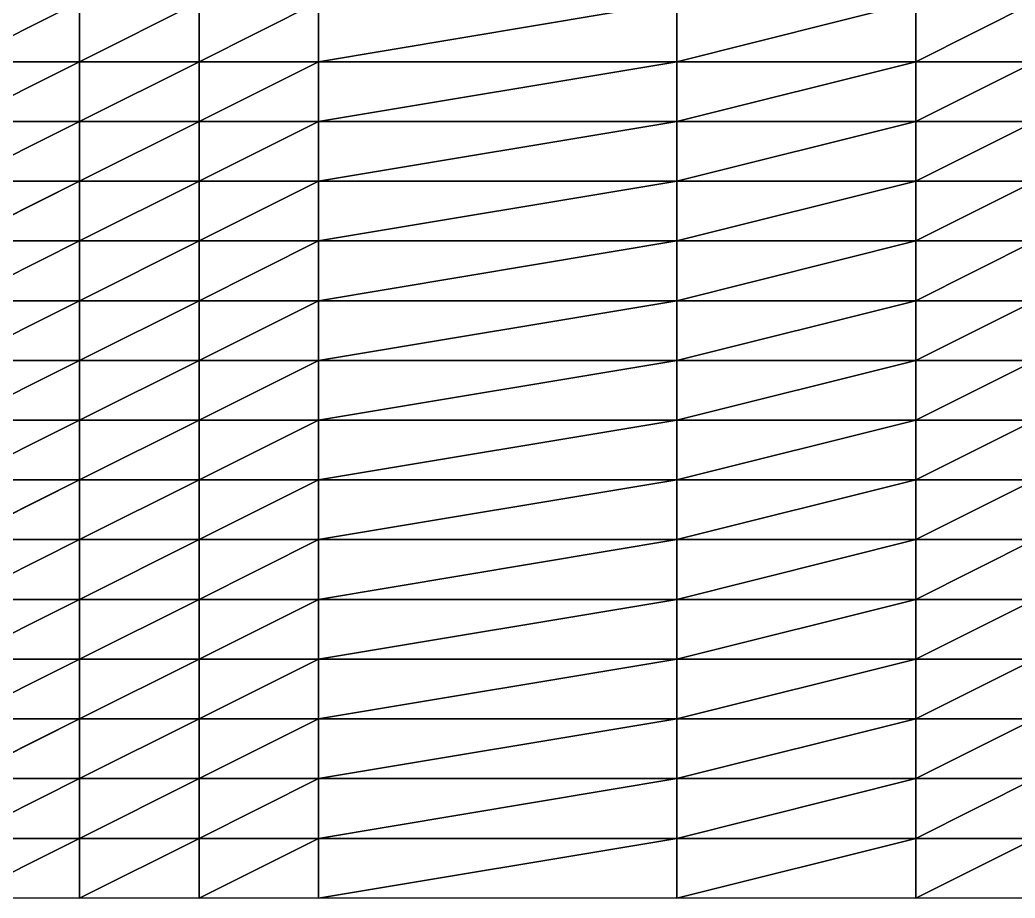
# Model space of a CAD drawing. Header units: metres. Extents: x -2000 to 14750, y -2250 to 1500.
# Drawn here: x 6375 to 8458, y -2250 to -413 of the extents above; entities that cross this region are included whole.
import ezdxf

# ---------------------------------------------------------------- set-up
doc = ezdxf.new("R2010")
doc.units = ezdxf.units.M

msp = doc.modelspace()

# ---------------------------------------------------------------- linework, layer by layer
for p, q in [((6500, -375, -6498.1187), (6250, -500, -6500.4395)), ((6250, -500, -6500.4395), (6500, -375, -6498.1187)), ((6750, -375, -6489.2744), (6500, -500, -6501.021)), ((6500, -500, -6501.021), (6500, -375, -6498.1187)), ((6500, -500, -6501.021), (6750, -375, -6489.2744)), ((6500, -375, -6498.1187), (6500, -500, -6501.021)), ((7000, -375, -6426.5474), (6750, -500, -6490.3276)), ((6750, -500, -6490.3276), (6750, -375, -6489.2744)), ((6750, -500, -6490.3276), (7000, -375, -6426.5474)), ((6750, -375, -6489.2744), (6750, -500, -6490.3276)), ((7750, -375, -6499.2354), (7000, -500, -6449.1973)), ((7000, -500, -6449.1973), (7000, -375, -6426.5474)), ((7000, -500, -6449.1973), (7750, -375, -6499.2354)), ((7000, -375, -6426.5474), (7000, -500, -6449.1973)), ((8250, -375, -6497.647), (7750, -500, -6504.605)), ((7750, -500, -6504.605), (7750, -375, -6499.2354)), ((7750, -500, -6504.605), (8250, -375, -6497.647)), ((7750, -375, -6499.2354), (7750, -500, -6504.605)), ((8500, -375, -6547.937), (8250, -500, -6501.991)), ((8250, -500, -6501.991), (8250, -375, -6497.647)), ((8250, -500, -6501.991), (8500, -375, -6547.937)), ((8250, -375, -6497.647), (8250, -500, -6501.991)), ((6500, -500, -6501.021), (6250, -500, -6500.4395)), ((6500, -500, -6501.021), (6250, -625, -6506.1113)), ((6250, -500, -6500.4395), (6500, -500, -6501.021)), ((6250, -625, -6506.1113), (6500, -500, -6501.021)), ((6750, -500, -6490.3276), (6500, -500, -6501.021)), ((6750, -500, -6490.3276), (6500, -625, -6504.1016)), ((6500, -625, -6504.1016), (6500, -500, -6501.021)), ((6500, -500, -6501.021), (6750, -500, -6490.3276)), ((6500, -625, -6504.1016), (6750, -500, -6490.3276)), ((6500, -500, -6501.021), (6500, -625, -6504.1016)), ((7000, -500, -6449.1973), (6750, -500, -6490.3276)), ((7000, -500, -6449.1973), (6750, -625, -6489.659)), ((6750, -625, -6489.659), (6750, -500, -6490.3276)), ((6750, -500, -6490.3276), (7000, -500, -6449.1973)), ((6750, -625, -6489.659), (7000, -500, -6449.1973)), ((6750, -500, -6490.3276), (6750, -625, -6489.659)), ((7750, -500, -6504.605), (7000, -500, -6449.1973)), ((7750, -500, -6504.605), (7000, -625, -6494.8687)), ((7000, -625, -6494.8687), (7000, -500, -6449.1973)), ((7000, -500, -6449.1973), (7750, -500, -6504.605)), ((7000, -625, -6494.8687), (7750, -500, -6504.605)), ((7000, -500, -6449.1973), (7000, -625, -6494.8687)), ((8250, -500, -6501.991), (7750, -500, -6504.605)), ((8250, -500, -6501.991), (7750, -625, -6511.0137)), ((7750, -625, -6511.0137), (7750, -500, -6504.605)), ((7750, -500, -6504.605), (8250, -500, -6501.991)), ((7750, -625, -6511.0137), (8250, -500, -6501.991)), ((7750, -500, -6504.605), (7750, -625, -6511.0137)), ((8500, -500, -6571.196), (8250, -500, -6501.991)), ((8500, -500, -6571.196), (8250, -625, -6507.585)), ((8250, -625, -6507.585), (8250, -500, -6501.991)), ((8250, -500, -6501.991), (8500, -500, -6571.196)), ((8250, -625, -6507.585), (8500, -500, -6571.196)), ((8250, -500, -6501.991), (8250, -625, -6507.585)), ((6500, -625, -6504.1016), (6250, -625, -6506.1113)), ((6500, -625, -6504.1016), (6250, -750, -6512.323)), ((6250, -625, -6506.1113), (6500, -625, -6504.1016)), ((6250, -750, -6512.323), (6500, -625, -6504.1016)), ((6750, -625, -6489.659), (6500, -625, -6504.1016)), ((6750, -625, -6489.659), (6500, -750, -6501.1855)), ((6500, -750, -6501.1855), (6500, -625, -6504.1016)), ((6500, -625, -6504.1016), (6750, -625, -6489.659)), ((6500, -750, -6501.1855), (6750, -625, -6489.659)), ((6500, -625, -6504.1016), (6500, -750, -6501.1855)), ((7000, -625, -6494.8687), (6750, -625, -6489.659)), ((7000, -625, -6494.8687), (6750, -750, -6490.826)), ((6750, -750, -6490.826), (6750, -625, -6489.659)), ((6750, -625, -6489.659), (7000, -625, -6494.8687)), ((6750, -750, -6490.826), (7000, -625, -6494.8687)), ((6750, -625, -6489.659), (6750, -750, -6490.826)), ((7750, -625, -6511.0137), (7000, -625, -6494.8687)), ((7750, -625, -6511.0137), (7000, -750, -6544.6733)), ((7000, -750, -6544.6733), (7000, -625, -6494.8687)), ((7000, -625, -6494.8687), (7750, -625, -6511.0137)), ((7000, -750, -6544.6733), (7750, -625, -6511.0137)), ((7000, -625, -6494.8687), (7000, -750, -6544.6733)), ((8250, -625, -6507.585), (7750, -625, -6511.0137)), ((8250, -625, -6507.585), (7750, -750, -6519.6562)), ((7750, -750, -6519.6562), (7750, -625, -6511.0137)), ((7750, -625, -6511.0137), (8250, -625, -6507.585)), ((7750, -750, -6519.6562), (8250, -625, -6507.585)), ((7750, -625, -6511.0137), (7750, -750, -6519.6562)), ((8500, -625, -6577.751), (8250, -625, -6507.585)), ((8500, -625, -6577.751), (8250, -750, -6506.7656)), ((8250, -750, -6506.7656), (8250, -625, -6507.585)), ((8250, -625, -6507.585), (8500, -625, -6577.751)), ((8250, -750, -6506.7656), (8500, -625, -6577.751)), ((8250, -625, -6507.585), (8250, -750, -6506.7656)), ((6500, -750, -6501.1855), (6250, -750, -6512.323)), ((6500, -750, -6501.1855), (6250, -875, -6510.826)), ((6250, -750, -6512.323), (6500, -750, -6501.1855)), ((6250, -875, -6510.826), (6500, -750, -6501.1855)), ((6750, -750, -6490.826), (6500, -750, -6501.1855)), ((6750, -750, -6490.826), (6500, -875, -6500.092)), ((6500, -875, -6500.092), (6500, -750, -6501.1855)), ((6500, -750, -6501.1855), (6750, -750, -6490.826)), ((6500, -875, -6500.092), (6750, -750, -6490.826)), ((6500, -750, -6501.1855), (6500, -875, -6500.092)), ((7000, -750, -6544.6733), (6750, -750, -6490.826)), ((7000, -750, -6544.6733), (6750, -875, -6489)), ((6750, -875, -6489), (6750, -750, -6490.826)), ((6750, -750, -6490.826), (7000, -750, -6544.6733)), ((6750, -875, -6489), (7000, -750, -6544.6733)), ((6750, -750, -6490.826), (6750, -875, -6489)), ((7750, -750, -6519.6562), (7000, -750, -6544.6733)), ((7750, -750, -6519.6562), (7000, -875, -6575.2104)), ((7000, -875, -6575.2104), (7000, -750, -6544.6733)), ((7000, -750, -6544.6733), (7750, -750, -6519.6562)), ((7000, -875, -6575.2104), (7750, -750, -6519.6562)), ((7000, -750, -6544.6733), (7000, -875, -6575.2104)), ((8250, -750, -6506.7656), (7750, -750, -6519.6562)), ((8250, -750, -6506.7656), (7750, -875, -6522.664)), ((7750, -875, -6522.664), (7750, -750, -6519.6562)), ((7750, -750, -6519.6562), (8250, -750, -6506.7656)), ((7750, -875, -6522.664), (8250, -750, -6506.7656)), ((7750, -750, -6519.6562), (7750, -875, -6522.664)), ((8500, -750, -6574.908), (8250, -750, -6506.7656)), ((8500, -750, -6574.908), (8250, -875, -6507.8413)), ((8250, -875, -6507.8413), (8250, -750, -6506.7656)), ((8250, -750, -6506.7656), (8500, -750, -6574.908)), ((8250, -875, -6507.8413), (8500, -750, -6574.908)), ((8250, -750, -6506.7656), (8250, -875, -6507.8413)), ((6500, -875, -6500.092), (6250, -875, -6510.826)), ((6500, -875, -6500.092), (6250, -1000, -6515.0376)), ((6250, -875, -6510.826), (6500, -875, -6500.092)), ((6250, -1000, -6515.0376), (6500, -875, -6500.092)), ((6750, -875, -6489), (6500, -875, -6500.092)), ((6750, -875, -6489), (6500, -1000, -6502.87)), ((6500, -1000, -6502.87), (6500, -875, -6500.092)), ((6500, -875, -6500.092), (6750, -875, -6489)), ((6500, -1000, -6502.87), (6750, -875, -6489)), ((6500, -875, -6500.092), (6500, -1000, -6502.87)), ((7000, -875, -6575.2104), (6750, -875, -6489)), ((7000, -875, -6575.2104), (6750, -1000, -6488.7754)), ((6750, -1000, -6488.7754), (6750, -875, -6489)), ((6750, -875, -6489), (7000, -875, -6575.2104)), ((6750, -1000, -6488.7754), (7000, -875, -6575.2104)), ((6750, -875, -6489), (6750, -1000, -6488.7754)), ((7750, -875, -6522.664), (7000, -875, -6575.2104)), ((7750, -875, -6522.664), (7000, -1000, -6586.1787)), ((7000, -1000, -6586.1787), (7000, -875, -6575.2104)), ((7000, -875, -6575.2104), (7750, -875, -6522.664)), ((7000, -1000, -6586.1787), (7750, -875, -6522.664)), ((7000, -875, -6575.2104), (7000, -1000, -6586.1787)), ((8250, -875, -6507.8413), (7750, -875, -6522.664)), ((8250, -875, -6507.8413), (7750, -1000, -6525.392)), ((7750, -1000, -6525.392), (7750, -875, -6522.664)), ((7750, -875, -6522.664), (8250, -875, -6507.8413)), ((7750, -1000, -6525.392), (8250, -875, -6507.8413)), ((7750, -875, -6522.664), (7750, -1000, -6525.392)), ((8500, -875, -6572.7754), (8250, -875, -6507.8413)), ((8500, -875, -6572.7754), (8250, -1000, -6505.058)), ((8250, -1000, -6505.058), (8250, -875, -6507.8413)), ((8250, -875, -6507.8413), (8500, -875, -6572.7754)), ((8250, -1000, -6505.058), (8500, -875, -6572.7754)), ((8250, -875, -6507.8413), (8250, -1000, -6505.058)), ((6500, -1000, -6502.87), (6250, -1000, -6515.0376)), ((6500, -1000, -6502.87), (6250, -1125, -6510.2036)), ((6250, -1000, -6515.0376), (6500, -1000, -6502.87)), ((6250, -1125, -6510.2036), (6500, -1000, -6502.87)), ((6750, -1000, -6488.7754), (6500, -1000, -6502.87)), ((6750, -1000, -6488.7754), (6500, -1125, -6499.7163)), ((6500, -1125, -6499.7163), (6500, -1000, -6502.87)), ((6500, -1000, -6502.87), (6750, -1000, -6488.7754)), ((6500, -1125, -6499.7163), (6750, -1000, -6488.7754)), ((6500, -1000, -6502.87), (6500, -1125, -6499.7163)), ((7000, -1000, -6586.1787), (6750, -1000, -6488.7754)), ((7000, -1000, -6586.1787), (6750, -1125, -6494.017)), ((6750, -1125, -6494.017), (6750, -1000, -6488.7754)), ((6750, -1000, -6488.7754), (7000, -1000, -6586.1787)), ((6750, -1125, -6494.017), (7000, -1000, -6586.1787)), ((6750, -1000, -6488.7754), (6750, -1125, -6494.017)), ((7750, -1000, -6525.392), (7000, -1000, -6586.1787)), ((7750, -1000, -6525.392), (7000, -1125, -6583.931)), ((7000, -1125, -6583.931), (7000, -1000, -6586.1787)), ((7000, -1000, -6586.1787), (7750, -1000, -6525.392)), ((7000, -1125, -6583.931), (7750, -1000, -6525.392)), ((7000, -1000, -6586.1787), (7000, -1125, -6583.931)), ((8250, -1000, -6505.058), (7750, -1000, -6525.392)), ((8250, -1000, -6505.058), (7750, -1125, -6522.284)), ((7750, -1125, -6522.284), (7750, -1000, -6525.392)), ((7750, -1000, -6525.392), (8250, -1000, -6505.058)), ((7750, -1125, -6522.284), (8250, -1000, -6505.058)), ((7750, -1000, -6525.392), (7750, -1125, -6522.284)), ((8500, -1000, -6568.207), (8250, -1000, -6505.058)), ((8500, -1000, -6568.207), (8250, -1125, -6501.9683)), ((8250, -1125, -6501.9683), (8250, -1000, -6505.058)), ((8250, -1000, -6505.058), (8500, -1000, -6568.207)), ((8250, -1125, -6501.9683), (8500, -1000, -6568.207)), ((8250, -1000, -6505.058), (8250, -1125, -6501.9683)), ((6500, -1125, -6499.7163), (6250, -1125, -6510.2036)), ((6500, -1125, -6499.7163), (6250, -1250, -6510.231)), ((6250, -1125, -6510.2036), (6500, -1125, -6499.7163)), ((6250, -1250, -6510.231), (6500, -1125, -6499.7163)), ((6750, -1125, -6494.017), (6500, -1125, -6499.7163)), ((6750, -1125, -6494.017), (6500, -1250, -6497.2534)), ((6500, -1250, -6497.2534), (6500, -1125, -6499.7163)), ((6500, -1125, -6499.7163), (6750, -1125, -6494.017)), ((6500, -1250, -6497.2534), (6750, -1125, -6494.017)), ((6500, -1125, -6499.7163), (6500, -1250, -6497.2534)), ((7000, -1125, -6583.931), (6750, -1125, -6494.017)), ((7000, -1125, -6583.931), (6750, -1250, -6500.6636)), ((6750, -1250, -6500.6636), (6750, -1125, -6494.017)), ((6750, -1125, -6494.017), (7000, -1125, -6583.931)), ((6750, -1250, -6500.6636), (7000, -1125, -6583.931)), ((6750, -1125, -6494.017), (6750, -1250, -6500.6636)), ((7750, -1125, -6522.284), (7000, -1125, -6583.931)), ((7750, -1125, -6522.284), (7000, -1250, -6572.716)), ((7000, -1250, -6572.716), (7000, -1125, -6583.931)), ((7000, -1125, -6583.931), (7750, -1125, -6522.284)), ((7000, -1250, -6572.716), (7750, -1125, -6522.284)), ((7000, -1125, -6583.931), (7000, -1250, -6572.716)), ((8250, -1125, -6501.9683), (7750, -1125, -6522.284)), ((8250, -1125, -6501.9683), (7750, -1250, -6515.001)), ((7750, -1250, -6515.001), (7750, -1125, -6522.284)), ((7750, -1125, -6522.284), (8250, -1125, -6501.9683)), ((7750, -1250, -6515.001), (8250, -1125, -6501.9683)), ((7750, -1125, -6522.284), (7750, -1250, -6515.001)), ((8500, -1125, -6546.3945), (8250, -1125, -6501.9683)), ((8500, -1125, -6546.3945), (8250, -1250, -6491.1514)), ((8250, -1250, -6491.1514), (8250, -1125, -6501.9683)), ((8250, -1125, -6501.9683), (8500, -1125, -6546.3945)), ((8250, -1250, -6491.1514), (8500, -1125, -6546.3945)), ((8250, -1125, -6501.9683), (8250, -1250, -6491.1514)), ((6500, -1250, -6497.2534), (6250, -1250, -6510.231)), ((6500, -1250, -6497.2534), (6250, -1375, -6503.502)), ((6250, -1250, -6510.231), (6500, -1250, -6497.2534)), ((6250, -1375, -6503.502), (6500, -1250, -6497.2534)), ((6750, -1250, -6500.6636), (6500, -1250, -6497.2534)), ((6750, -1250, -6500.6636), (6500, -1375, -6499.048)), ((6500, -1375, -6499.048), (6500, -1250, -6497.2534)), ((6500, -1250, -6497.2534), (6750, -1250, -6500.6636)), ((6500, -1375, -6499.048), (6750, -1250, -6500.6636)), ((6500, -1250, -6497.2534), (6500, -1375, -6499.048)), ((7000, -1250, -6572.716), (6750, -1250, -6500.6636)), ((7000, -1250, -6572.716), (6750, -1375, -6506.7153)), ((6750, -1375, -6506.7153), (6750, -1250, -6500.6636)), ((6750, -1250, -6500.6636), (7000, -1250, -6572.716)), ((6750, -1375, -6506.7153), (7000, -1250, -6572.716)), ((6750, -1250, -6500.6636), (6750, -1375, -6506.7153)), ((7750, -1250, -6515.001), (7000, -1250, -6572.716)), ((7750, -1250, -6515.001), (7000, -1375, -6548.047)), ((7000, -1375, -6548.047), (7000, -1250, -6572.716)), ((7000, -1250, -6572.716), (7750, -1250, -6515.001)), ((7000, -1375, -6548.047), (7750, -1250, -6515.001)), ((7000, -1250, -6572.716), (7000, -1375, -6548.047)), ((8250, -1250, -6491.1514), (7750, -1250, -6515.001)), ((8250, -1250, -6491.1514), (7750, -1375, -6509.9976)), ((7750, -1375, -6509.9976), (7750, -1250, -6515.001)), ((7750, -1250, -6515.001), (8250, -1250, -6491.1514)), ((7750, -1375, -6509.9976), (8250, -1250, -6491.1514)), ((7750, -1250, -6515.001), (7750, -1375, -6509.9976)), ((8500, -1250, -6515.5366), (8250, -1250, -6491.1514)), ((8500, -1250, -6515.5366), (8250, -1375, -6486.061)), ((8250, -1375, -6486.061), (8250, -1250, -6491.1514)), ((8250, -1250, -6491.1514), (8500, -1250, -6515.5366)), ((8250, -1375, -6486.061), (8500, -1250, -6515.5366)), ((8250, -1250, -6491.1514), (8250, -1375, -6486.061)), ((6500, -1375, -6499.048), (6250, -1375, -6503.502)), ((6500, -1375, -6499.048), (6250, -1500, -6497.757)), ((6250, -1375, -6503.502), (6500, -1375, -6499.048)), ((6250, -1500, -6497.757), (6500, -1375, -6499.048)), ((6750, -1375, -6506.7153), (6500, -1375, -6499.048)), ((6750, -1375, -6506.7153), (6500, -1500, -6499.748)), ((6500, -1500, -6499.748), (6500, -1375, -6499.048)), ((6500, -1375, -6499.048), (6750, -1375, -6506.7153)), ((6500, -1500, -6499.748), (6750, -1375, -6506.7153)), ((6500, -1375, -6499.048), (6500, -1500, -6499.748)), ((7000, -1375, -6548.047), (6750, -1375, -6506.7153)), ((7000, -1375, -6548.047), (6750, -1500, -6510.9497)), ((6750, -1500, -6510.9497), (6750, -1375, -6506.7153)), ((6750, -1375, -6506.7153), (7000, -1375, -6548.047)), ((6750, -1500, -6510.9497), (7000, -1375, -6548.047)), ((6750, -1375, -6506.7153), (6750, -1500, -6510.9497)), ((7750, -1375, -6509.9976), (7000, -1375, -6548.047)), ((7750, -1375, -6509.9976), (7000, -1500, -6510.318)), ((7000, -1500, -6510.318), (7000, -1375, -6548.047)), ((7000, -1375, -6548.047), (7750, -1375, -6509.9976)), ((7000, -1500, -6510.318), (7750, -1375, -6509.9976)), ((7000, -1375, -6548.047), (7000, -1500, -6510.318)), ((8250, -1375, -6486.061), (7750, -1375, -6509.9976)), ((8250, -1375, -6486.061), (7750, -1500, -6499.9634)), ((7750, -1500, -6499.9634), (7750, -1375, -6509.9976)), ((7750, -1375, -6509.9976), (8250, -1375, -6486.061)), ((7750, -1500, -6499.9634), (8250, -1375, -6486.061)), ((7750, -1375, -6509.9976), (7750, -1500, -6499.9634)), ((8500, -1375, -6484.1934), (8250, -1375, -6486.061)), ((8500, -1375, -6484.1934), (8250, -1500, -6487.805)), ((8250, -1500, -6487.805), (8250, -1375, -6486.061)), ((8250, -1375, -6486.061), (8500, -1375, -6484.1934)), ((8250, -1500, -6487.805), (8500, -1375, -6484.1934)), ((8250, -1375, -6486.061), (8250, -1500, -6487.805)), ((6500, -1500, -6499.748), (6250, -1500, -6497.757)), ((6500, -1500, -6499.748), (6250, -1625, -6495.862)), ((6250, -1500, -6497.757), (6500, -1500, -6499.748)), ((6250, -1625, -6495.862), (6500, -1500, -6499.748)), ((6750, -1500, -6510.9497), (6500, -1500, -6499.748)), ((6750, -1500, -6510.9497), (6500, -1625, -6503.461)), ((6500, -1625, -6503.461), (6500, -1500, -6499.748)), ((6500, -1500, -6499.748), (6750, -1500, -6510.9497)), ((6500, -1625, -6503.461), (6750, -1500, -6510.9497)), ((6500, -1500, -6499.748), (6500, -1625, -6503.461)), ((7000, -1500, -6510.318), (6750, -1500, -6510.9497)), ((7000, -1500, -6510.318), (6750, -1625, -6515.8477)), ((6750, -1625, -6515.8477), (6750, -1500, -6510.9497)), ((6750, -1500, -6510.9497), (7000, -1500, -6510.318)), ((6750, -1625, -6515.8477), (7000, -1500, -6510.318)), ((6750, -1500, -6510.9497), (6750, -1625, -6515.8477)), ((7750, -1500, -6499.9634), (7000, -1500, -6510.318)), ((7750, -1500, -6499.9634), (7000, -1625, -6462.033)), ((7000, -1625, -6462.033), (7000, -1500, -6510.318)), ((7000, -1500, -6510.318), (7750, -1500, -6499.9634)), ((7000, -1625, -6462.033), (7750, -1500, -6499.9634)), ((7000, -1500, -6510.318), (7000, -1625, -6462.033)), ((8250, -1500, -6487.805), (7750, -1500, -6499.9634)), ((8250, -1500, -6487.805), (7750, -1625, -6493.3623)), ((7750, -1625, -6493.3623), (7750, -1500, -6499.9634)), ((7750, -1500, -6499.9634), (8250, -1500, -6487.805)), ((7750, -1625, -6493.3623), (8250, -1500, -6487.805)), ((7750, -1500, -6499.9634), (7750, -1625, -6493.3623)), ((8500, -1500, -6448.712), (8250, -1500, -6487.805)), ((8500, -1500, -6448.712), (8250, -1625, -6492.6895)), ((8250, -1625, -6492.6895), (8250, -1500, -6487.805)), ((8250, -1500, -6487.805), (8500, -1500, -6448.712)), ((8250, -1625, -6492.6895), (8500, -1500, -6448.712)), ((8250, -1500, -6487.805), (8250, -1625, -6492.6895)), ((6500, -1625, -6503.461), (6250, -1625, -6495.862)), ((6500, -1625, -6503.461), (6250, -1750, -6491.5586)), ((6250, -1625, -6495.862), (6500, -1625, -6503.461)), ((6250, -1750, -6491.5586), (6500, -1625, -6503.461)), ((6750, -1625, -6515.8477), (6500, -1625, -6503.461)), ((6750, -1625, -6515.8477), (6500, -1750, -6509.5215)), ((6500, -1750, -6509.5215), (6500, -1625, -6503.461)), ((6500, -1625, -6503.461), (6750, -1625, -6515.8477)), ((6500, -1750, -6509.5215), (6750, -1625, -6515.8477)), ((6500, -1625, -6503.461), (6500, -1750, -6509.5215)), ((7000, -1625, -6462.033), (6750, -1625, -6515.8477)), ((7000, -1625, -6462.033), (6750, -1750, -6518.681)), ((6750, -1750, -6518.681), (6750, -1625, -6515.8477)), ((6750, -1625, -6515.8477), (7000, -1625, -6462.033)), ((6750, -1750, -6518.681), (7000, -1625, -6462.033)), ((6750, -1625, -6515.8477), (6750, -1750, -6518.681)), ((7750, -1625, -6493.3623), (7000, -1625, -6462.033)), ((7750, -1625, -6493.3623), (7000, -1750, -6429.5366)), ((7000, -1750, -6429.5366), (7000, -1625, -6462.033)), ((7000, -1625, -6462.033), (7750, -1625, -6493.3623)), ((7000, -1750, -6429.5366), (7750, -1625, -6493.3623)), ((7000, -1625, -6462.033), (7000, -1750, -6429.5366)), ((8250, -1625, -6492.6895), (7750, -1625, -6493.3623)), ((8250, -1625, -6492.6895), (7750, -1750, -6490.1626)), ((7750, -1750, -6490.1626), (7750, -1625, -6493.3623)), ((7750, -1625, -6493.3623), (8250, -1625, -6492.6895)), ((7750, -1750, -6490.1626), (8250, -1625, -6492.6895)), ((7750, -1625, -6493.3623), (7750, -1750, -6490.1626)), ((8500, -1625, -6421.832), (8250, -1625, -6492.6895)), ((8500, -1625, -6421.832), (8250, -1750, -6502.385)), ((8250, -1750, -6502.385), (8250, -1625, -6492.6895)), ((8250, -1625, -6492.6895), (8500, -1625, -6421.832)), ((8250, -1750, -6502.385), (8500, -1625, -6421.832)), ((8250, -1625, -6492.6895), (8250, -1750, -6502.385)), ((6500, -1750, -6509.5215), (6250, -1750, -6491.5586)), ((6500, -1750, -6509.5215), (6250, -1875, -6489.174)), ((6250, -1750, -6491.5586), (6500, -1750, -6509.5215)), ((6250, -1875, -6489.174), (6500, -1750, -6509.5215)), ((6750, -1750, -6518.681), (6500, -1750, -6509.5215)), ((6750, -1750, -6518.681), (6500, -1875, -6513.559)), ((6500, -1875, -6513.559), (6500, -1750, -6509.5215)), ((6500, -1750, -6509.5215), (6750, -1750, -6518.681)), ((6500, -1875, -6513.559), (6750, -1750, -6518.681)), ((6500, -1750, -6509.5215), (6500, -1875, -6513.559)), ((7000, -1750, -6429.5366), (6750, -1750, -6518.681)), ((7000, -1750, -6429.5366), (6750, -1875, -6518.5576)), ((6750, -1875, -6518.5576), (6750, -1750, -6518.681)), ((6750, -1750, -6518.681), (7000, -1750, -6429.5366)), ((6750, -1875, -6518.5576), (7000, -1750, -6429.5366)), ((6750, -1750, -6518.681), (6750, -1875, -6518.5576)), ((7750, -1750, -6490.1626), (7000, -1750, -6429.5366)), ((7750, -1750, -6490.1626), (7000, -1875, -6416.353)), ((7000, -1875, -6416.353), (7000, -1750, -6429.5366)), ((7000, -1750, -6429.5366), (7750, -1750, -6490.1626)), ((7000, -1875, -6416.353), (7750, -1750, -6490.1626)), ((7000, -1750, -6429.5366), (7000, -1875, -6416.353)), ((8250, -1750, -6502.385), (7750, -1750, -6490.1626)), ((8250, -1750, -6502.385), (7750, -1875, -6488.707)), ((7750, -1875, -6488.707), (7750, -1750, -6490.1626)), ((7750, -1750, -6490.1626), (8250, -1750, -6502.385)), ((7750, -1875, -6488.707), (8250, -1750, -6502.385)), ((7750, -1750, -6490.1626), (7750, -1875, -6488.707)), ((8500, -1750, -6413.0205), (8250, -1750, -6502.385)), ((8500, -1750, -6413.0205), (8250, -1875, -6508.0156)), ((8250, -1875, -6508.0156), (8250, -1750, -6502.385)), ((8250, -1750, -6502.385), (8500, -1750, -6413.0205)), ((8250, -1875, -6508.0156), (8500, -1750, -6413.0205)), ((8250, -1750, -6502.385), (8250, -1875, -6508.0156)), ((6500, -1875, -6513.559), (6250, -1875, -6489.174)), ((6500, -1875, -6513.559), (6250, -2000, -6488.927)), ((6250, -1875, -6489.174), (6500, -1875, -6513.559)), ((6250, -2000, -6488.927), (6500, -1875, -6513.559)), ((6750, -1875, -6518.5576), (6500, -1875, -6513.559)), ((6750, -1875, -6518.5576), (6500, -2000, -6513.0327)), ((6500, -2000, -6513.0327), (6500, -1875, -6513.559)), ((6500, -1875, -6513.559), (6750, -1875, -6518.5576)), ((6500, -2000, -6513.0327), (6750, -1875, -6518.5576)), ((6500, -1875, -6513.559), (6500, -2000, -6513.0327)), ((7000, -1875, -6416.353), (6750, -1875, -6518.5576)), ((7000, -1875, -6416.353), (6750, -2000, -6517.688)), ((6750, -2000, -6517.688), (6750, -1875, -6518.5576)), ((6750, -1875, -6518.5576), (7000, -1875, -6416.353)), ((6750, -2000, -6517.688), (7000, -1875, -6416.353)), ((6750, -1875, -6518.5576), (6750, -2000, -6517.688)), ((7750, -1875, -6488.707), (7000, -1875, -6416.353)), ((7750, -1875, -6488.707), (7000, -2000, -6411.285)), ((7000, -2000, -6411.285), (7000, -1875, -6416.353)), ((7000, -1875, -6416.353), (7750, -1875, -6488.707)), ((7000, -2000, -6411.285), (7750, -1875, -6488.707)), ((7000, -1875, -6416.353), (7000, -2000, -6411.285)), ((8250, -1875, -6508.0156), (7750, -1875, -6488.707)), ((8250, -1875, -6508.0156), (7750, -2000, -6486.2993)), ((7750, -2000, -6486.2993), (7750, -1875, -6488.707)), ((7750, -1875, -6488.707), (8250, -1875, -6508.0156)), ((7750, -2000, -6486.2993), (8250, -1875, -6508.0156)), ((7750, -1875, -6488.707), (7750, -2000, -6486.2993)), ((8500, -1875, -6412.59), (8250, -1875, -6508.0156)), ((8500, -1875, -6412.59), (8250, -2000, -6507.796)), ((8250, -2000, -6507.796), (8250, -1875, -6508.0156)), ((8250, -1875, -6508.0156), (8500, -1875, -6412.59)), ((8250, -2000, -6507.796), (8500, -1875, -6412.59)), ((8250, -1875, -6508.0156), (8250, -2000, -6507.796)), ((6500, -2000, -6513.0327), (6250, -2000, -6488.927)), ((6500, -2000, -6513.0327), (6250, -2125, -6493.1016)), ((6250, -2000, -6488.927), (6500, -2000, -6513.0327)), ((6250, -2125, -6493.1016), (6500, -2000, -6513.0327)), ((6750, -2000, -6517.688), (6500, -2000, -6513.0327)), ((6750, -2000, -6517.688), (6500, -2125, -6515.468)), ((6500, -2125, -6515.468), (6500, -2000, -6513.0327)), ((6500, -2000, -6513.0327), (6750, -2000, -6517.688)), ((6500, -2125, -6515.468), (6750, -2000, -6517.688)), ((6500, -2000, -6513.0327), (6500, -2125, -6515.468)), ((7000, -2000, -6411.285), (6750, -2000, -6517.688)), ((7000, -2000, -6411.285), (6750, -2125, -6510.574)), ((6750, -2125, -6510.574), (6750, -2000, -6517.688)), ((6750, -2000, -6517.688), (7000, -2000, -6411.285)), ((6750, -2125, -6510.574), (7000, -2000, -6411.285)), ((6750, -2000, -6517.688), (6750, -2125, -6510.574)), ((7750, -2000, -6486.2993), (7000, -2000, -6411.285)), ((7750, -2000, -6486.2993), (7000, -2125, -6419.342)), ((7000, -2125, -6419.342), (7000, -2000, -6411.285)), ((7000, -2000, -6411.285), (7750, -2000, -6486.2993)), ((7000, -2125, -6419.342), (7750, -2000, -6486.2993)), ((7000, -2000, -6411.285), (7000, -2125, -6419.342)), ((8250, -2000, -6507.796), (7750, -2000, -6486.2993)), ((8250, -2000, -6507.796), (7750, -2125, -6492.813)), ((7750, -2125, -6492.813), (7750, -2000, -6486.2993)), ((7750, -2000, -6486.2993), (8250, -2000, -6507.796)), ((7750, -2125, -6492.813), (8250, -2000, -6507.796)), ((7750, -2000, -6486.2993), (7750, -2125, -6492.813)), ((8500, -2000, -6417.323), (8250, -2000, -6507.796)), ((8500, -2000, -6417.323), (8250, -2125, -6504.706)), ((8250, -2125, -6504.706), (8250, -2000, -6507.796)), ((8250, -2000, -6507.796), (8500, -2000, -6417.323)), ((8250, -2125, -6504.706), (8500, -2000, -6417.323)), ((8250, -2000, -6507.796), (8250, -2125, -6504.706)), ((6500, -2125, -6515.468), (6250, -2125, -6493.1016)), ((6500, -2125, -6515.468), (6250, -2250, -6495.816)), ((6250, -2125, -6493.1016), (6500, -2125, -6515.468)), ((6250, -2250, -6495.816), (6500, -2125, -6515.468)), ((6750, -2125, -6510.574), (6500, -2125, -6515.468)), ((6750, -2125, -6510.574), (6500, -2250, -6516.557)), ((6500, -2250, -6516.557), (6500, -2125, -6515.468)), ((6500, -2125, -6515.468), (6750, -2125, -6510.574)), ((6500, -2250, -6516.557), (6750, -2125, -6510.574)), ((6500, -2125, -6515.468), (6500, -2250, -6516.557)), ((7000, -2125, -6419.342), (6750, -2125, -6510.574)), ((7000, -2125, -6419.342), (6750, -2250, -6504.138)), ((6750, -2250, -6504.138), (6750, -2125, -6510.574)), ((6750, -2125, -6510.574), (7000, -2125, -6419.342)), ((6750, -2250, -6504.138), (7000, -2125, -6419.342)), ((6750, -2125, -6510.574), (6750, -2250, -6504.138)), ((7750, -2125, -6492.813), (7000, -2125, -6419.342)), ((7750, -2125, -6492.813), (7000, -2250, -6443.013)), ((7000, -2250, -6443.013), (7000, -2125, -6419.342)), ((7000, -2125, -6419.342), (7750, -2125, -6492.813)), ((7000, -2250, -6443.013), (7750, -2125, -6492.813)), ((7000, -2125, -6419.342), (7000, -2250, -6443.013)), ((8250, -2125, -6504.706), (7750, -2125, -6492.813)), ((8250, -2125, -6504.706), (7750, -2250, -6496.768)), ((7750, -2250, -6496.768), (7750, -2125, -6492.813)), ((7750, -2125, -6492.813), (8250, -2125, -6504.706)), ((7750, -2250, -6496.768), (8250, -2125, -6504.706)), ((7750, -2125, -6492.813), (7750, -2250, -6496.768)), ((8500, -2125, -6431.871), (8250, -2125, -6504.706)), ((8500, -2125, -6431.871), (8250, -2250, -6504.358)), ((8250, -2250, -6504.358), (8250, -2125, -6504.706)), ((8250, -2125, -6504.706), (8500, -2125, -6431.871)), ((8250, -2250, -6504.358), (8500, -2125, -6431.871)), ((8250, -2125, -6504.706), (8250, -2250, -6504.358)), ((6500, -2250, -6516.557), (6250, -2250, -6495.816)), ((6750, -2250, -6504.138), (6500, -2250, -6516.557)), ((7000, -2250, -6443.013), (6750, -2250, -6504.138)), ((7750, -2250, -6496.768), (7000, -2250, -6443.013)), ((8250, -2250, -6504.358), (7750, -2250, -6496.768)), ((8500, -2250, -6458.2246), (8250, -2250, -6504.358))]:
    msp.add_line(p, q)
for points in [[(6500, -375, -6498.1187), (6250, -500, -6500.4395), (6250, -375, -6495.308), (6250, -374.9999, -6495.308)], [(6250, -500, -6500.4395), (6500, -375, -6498.1187), (6500, -500, -6501.021), (6500, -499.9999, -6501.021)], [(6750, -375, -6489.2744), (6500, -500, -6501.021), (6500, -375, -6498.1187), (6500, -374.9999, -6498.1187)], [(6500, -500, -6501.021), (6750, -375, -6489.2744), (6750, -500, -6490.3276), (6750, -499.9999, -6490.3276)], [(7000, -375, -6426.5474), (6750, -500, -6490.3276), (6750, -375, -6489.2744), (6750, -374.9999, -6489.2744)], [(6750, -500, -6490.3276), (7000, -375, -6426.5474), (7000, -500, -6449.1973), (7000, -499.9999, -6449.1973)], [(7750, -375, -6499.2354), (7000, -500, -6449.1973), (7000, -375, -6426.5474), (7000, -374.9999, -6426.5474)], [(7000, -500, -6449.1973), (7750, -375, -6499.2354), (7750, -500, -6504.605), (7750, -499.9999, -6504.605)], [(8250, -375, -6497.647), (7750, -500, -6504.605), (7750, -375, -6499.2354), (7750, -374.9999, -6499.2354)], [(7750, -500, -6504.605), (8250, -375, -6497.647), (8250, -500, -6501.991), (8250, -499.9999, -6501.991)], [(8500, -375, -6547.937), (8250, -500, -6501.991), (8250, -375, -6497.647), (8250, -374.9999, -6497.647)], [(8250, -500, -6501.991), (8500, -375, -6547.937), (8500, -500, -6571.196), (8500, -499.9999, -6571.196)], [(6500, -500, -6501.021), (6250, -625, -6506.1113), (6250, -500, -6500.4395), (6250, -499.9999, -6500.4395)], [(6250, -625, -6506.1113), (6500, -500, -6501.021), (6500, -625, -6504.1016), (6500, -624.9999, -6504.1016)], [(6750, -500, -6490.3276), (6500, -625, -6504.1016), (6500, -500, -6501.021), (6500, -499.9999, -6501.021)], [(6500, -625, -6504.1016), (6750, -500, -6490.3276), (6750, -625, -6489.659), (6750, -624.9999, -6489.659)], [(7000, -500, -6449.1973), (6750, -625, -6489.659), (6750, -500, -6490.3276), (6750, -499.9999, -6490.3276)], [(6750, -625, -6489.659), (7000, -500, -6449.1973), (7000, -625, -6494.8687), (7000, -624.9999, -6494.8687)], [(7750, -500, -6504.605), (7000, -625, -6494.8687), (7000, -500, -6449.1973), (7000, -499.9999, -6449.1973)], [(7000, -625, -6494.8687), (7750, -500, -6504.605), (7750, -625, -6511.0137), (7750, -624.9999, -6511.0137)], [(8250, -500, -6501.991), (7750, -625, -6511.0137), (7750, -500, -6504.605), (7750, -499.9999, -6504.605)], [(7750, -625, -6511.0137), (8250, -500, -6501.991), (8250, -625, -6507.585), (8250, -624.9999, -6507.585)], [(8500, -500, -6571.196), (8250, -625, -6507.585), (8250, -500, -6501.991), (8250, -499.9999, -6501.991)], [(8250, -625, -6507.585), (8500, -500, -6571.196), (8500, -625, -6577.751), (8500, -624.9999, -6577.751)], [(6500, -625, -6504.1016), (6250, -750, -6512.323), (6250, -625, -6506.1113), (6250, -624.9999, -6506.1113)], [(6250, -750, -6512.323), (6500, -625, -6504.1016), (6500, -750, -6501.1855), (6500, -749.9999, -6501.1855)], [(6750, -625, -6489.659), (6500, -750, -6501.1855), (6500, -625, -6504.1016), (6500, -624.9999, -6504.1016)], [(6500, -750, -6501.1855), (6750, -625, -6489.659), (6750, -750, -6490.826), (6750, -749.9999, -6490.826)], [(7000, -625, -6494.8687), (6750, -750, -6490.826), (6750, -625, -6489.659), (6750, -624.9999, -6489.659)], [(6750, -750, -6490.826), (7000, -625, -6494.8687), (7000, -750, -6544.6733), (7000, -749.9999, -6544.6733)], [(7750, -625, -6511.0137), (7000, -750, -6544.6733), (7000, -625, -6494.8687), (7000, -624.9999, -6494.8687)], [(7000, -750, -6544.6733), (7750, -625, -6511.0137), (7750, -750, -6519.6562), (7750, -749.9999, -6519.6562)], [(8250, -625, -6507.585), (7750, -750, -6519.6562), (7750, -625, -6511.0137), (7750, -624.9999, -6511.0137)], [(7750, -750, -6519.6562), (8250, -625, -6507.585), (8250, -750, -6506.7656), (8250, -749.9999, -6506.7656)], [(8500, -625, -6577.751), (8250, -750, -6506.7656), (8250, -625, -6507.585), (8250, -624.9999, -6507.585)], [(8250, -750, -6506.7656), (8500, -625, -6577.751), (8500, -750, -6574.908), (8500, -749.9999, -6574.908)], [(6500, -750, -6501.1855), (6250, -875, -6510.826), (6250, -750, -6512.323), (6250, -749.9999, -6512.323)], [(6250, -875, -6510.826), (6500, -750, -6501.1855), (6500, -875, -6500.092), (6500, -874.9999, -6500.092)], [(6750, -750, -6490.826), (6500, -875, -6500.092), (6500, -750, -6501.1855), (6500, -749.9999, -6501.1855)], [(6500, -875, -6500.092), (6750, -750, -6490.826), (6750, -875, -6489), (6750, -874.9999, -6489)], [(7000, -750, -6544.6733), (6750, -875, -6489), (6750, -750, -6490.826), (6750, -749.9999, -6490.826)], [(6750, -875, -6489), (7000, -750, -6544.6733), (7000, -875, -6575.2104), (7000, -874.9999, -6575.2104)], [(7750, -750, -6519.6562), (7000, -875, -6575.2104), (7000, -750, -6544.6733), (7000, -749.9999, -6544.6733)], [(7000, -875, -6575.2104), (7750, -750, -6519.6562), (7750, -875, -6522.664), (7750, -874.9999, -6522.664)], [(8250, -750, -6506.7656), (7750, -875, -6522.664), (7750, -750, -6519.6562), (7750, -749.9999, -6519.6562)], [(7750, -875, -6522.664), (8250, -750, -6506.7656), (8250, -875, -6507.8413), (8250, -874.9999, -6507.8413)], [(8500, -750, -6574.908), (8250, -875, -6507.8413), (8250, -750, -6506.7656), (8250, -749.9999, -6506.7656)], [(8250, -875, -6507.8413), (8500, -750, -6574.908), (8500, -875, -6572.7754), (8500, -874.9999, -6572.7754)], [(6500, -875, -6500.092), (6250, -1000, -6515.0376), (6250, -875, -6510.826), (6250, -874.9999, -6510.826)], [(6250, -1000, -6515.0376), (6500, -875, -6500.092), (6500, -1000, -6502.87), (6500, -999.9999, -6502.87)], [(6750, -875, -6489), (6500, -1000, -6502.87), (6500, -875, -6500.092), (6500, -874.9999, -6500.092)], [(6500, -1000, -6502.87), (6750, -875, -6489), (6750, -1000, -6488.7754), (6750, -999.9999, -6488.7754)], [(7000, -875, -6575.2104), (6750, -1000, -6488.7754), (6750, -875, -6489), (6750, -874.9999, -6489)], [(6750, -1000, -6488.7754), (7000, -875, -6575.2104), (7000, -1000, -6586.1787), (7000, -999.9999, -6586.1787)], [(7750, -875, -6522.664), (7000, -1000, -6586.1787), (7000, -875, -6575.2104), (7000, -874.9999, -6575.2104)], [(7000, -1000, -6586.1787), (7750, -875, -6522.664), (7750, -1000, -6525.392), (7750, -999.9999, -6525.392)], [(8250, -875, -6507.8413), (7750, -1000, -6525.392), (7750, -875, -6522.664), (7750, -874.9999, -6522.664)], [(7750, -1000, -6525.392), (8250, -875, -6507.8413), (8250, -1000, -6505.058), (8250, -999.9999, -6505.058)], [(8500, -875, -6572.7754), (8250, -1000, -6505.058), (8250, -875, -6507.8413), (8250, -874.9999, -6507.8413)], [(8250, -1000, -6505.058), (8500, -875, -6572.7754), (8500, -1000, -6568.207), (8500, -999.9999, -6568.207)], [(6500, -1000, -6502.87), (6250, -1125, -6510.2036), (6250, -1000, -6515.0376), (6250, -999.9999, -6515.0376)], [(6250, -1125, -6510.2036), (6500, -1000, -6502.87), (6500, -1125, -6499.7163), (6500, -1124.9999, -6499.7163)], [(6750, -1000, -6488.7754), (6500, -1125, -6499.7163), (6500, -1000, -6502.87), (6500, -999.9999, -6502.87)], [(6500, -1125, -6499.7163), (6750, -1000, -6488.7754), (6750, -1125, -6494.017), (6750, -1124.9999, -6494.017)], [(7000, -1000, -6586.1787), (6750, -1125, -6494.017), (6750, -1000, -6488.7754), (6750, -999.9999, -6488.7754)], [(6750, -1125, -6494.017), (7000, -1000, -6586.1787), (7000, -1125, -6583.931), (7000, -1124.9999, -6583.931)], [(7750, -1000, -6525.392), (7000, -1125, -6583.931), (7000, -1000, -6586.1787), (7000, -999.9999, -6586.1787)], [(7000, -1125, -6583.931), (7750, -1000, -6525.392), (7750, -1125, -6522.284), (7750, -1124.9999, -6522.284)], [(8250, -1000, -6505.058), (7750, -1125, -6522.284), (7750, -1000, -6525.392), (7750, -999.9999, -6525.392)], [(7750, -1125, -6522.284), (8250, -1000, -6505.058), (8250, -1125, -6501.9683), (8250, -1124.9999, -6501.9683)], [(8500, -1000, -6568.207), (8250, -1125, -6501.9683), (8250, -1000, -6505.058), (8250, -999.9999, -6505.058)], [(8250, -1125, -6501.9683), (8500, -1000, -6568.207), (8500, -1125, -6546.3945), (8500, -1124.9999, -6546.3945)], [(6500, -1125, -6499.7163), (6250, -1250, -6510.231), (6250, -1125, -6510.2036), (6250, -1124.9999, -6510.2036)], [(6250, -1250, -6510.231), (6500, -1125, -6499.7163), (6500, -1250, -6497.2534), (6500, -1249.9999, -6497.2534)], [(6750, -1125, -6494.017), (6500, -1250, -6497.2534), (6500, -1125, -6499.7163), (6500, -1124.9999, -6499.7163)], [(6500, -1250, -6497.2534), (6750, -1125, -6494.017), (6750, -1250, -6500.6636), (6750, -1249.9999, -6500.6636)], [(7000, -1125, -6583.931), (6750, -1250, -6500.6636), (6750, -1125, -6494.017), (6750, -1124.9999, -6494.017)], [(6750, -1250, -6500.6636), (7000, -1125, -6583.931), (7000, -1250, -6572.716), (7000, -1249.9999, -6572.716)], [(7750, -1125, -6522.284), (7000, -1250, -6572.716), (7000, -1125, -6583.931), (7000, -1124.9999, -6583.931)], [(7000, -1250, -6572.716), (7750, -1125, -6522.284), (7750, -1250, -6515.001), (7750, -1249.9999, -6515.001)], [(8250, -1125, -6501.9683), (7750, -1250, -6515.001), (7750, -1125, -6522.284), (7750, -1124.9999, -6522.284)], [(7750, -1250, -6515.001), (8250, -1125, -6501.9683), (8250, -1250, -6491.1514), (8250, -1249.9999, -6491.1514)], [(8500, -1125, -6546.3945), (8250, -1250, -6491.1514), (8250, -1125, -6501.9683), (8250, -1124.9999, -6501.9683)], [(8250, -1250, -6491.1514), (8500, -1125, -6546.3945), (8500, -1250, -6515.5366), (8500, -1249.9999, -6515.5366)], [(6500, -1250, -6497.2534), (6250, -1375, -6503.502), (6250, -1250, -6510.231), (6250, -1249.9999, -6510.231)], [(6250, -1375, -6503.502), (6500, -1250, -6497.2534), (6500, -1375, -6499.048), (6500, -1374.9999, -6499.048)], [(6750, -1250, -6500.6636), (6500, -1375, -6499.048), (6500, -1250, -6497.2534), (6500, -1249.9999, -6497.2534)], [(6500, -1375, -6499.048), (6750, -1250, -6500.6636), (6750, -1375, -6506.7153), (6750, -1374.9999, -6506.7153)], [(7000, -1250, -6572.716), (6750, -1375, -6506.7153), (6750, -1250, -6500.6636), (6750, -1249.9999, -6500.6636)], [(6750, -1375, -6506.7153), (7000, -1250, -6572.716), (7000, -1375, -6548.047), (7000, -1374.9999, -6548.047)], [(7750, -1250, -6515.001), (7000, -1375, -6548.047), (7000, -1250, -6572.716), (7000, -1249.9999, -6572.716)], [(7000, -1375, -6548.047), (7750, -1250, -6515.001), (7750, -1375, -6509.9976), (7750, -1374.9999, -6509.9976)], [(8250, -1250, -6491.1514), (7750, -1375, -6509.9976), (7750, -1250, -6515.001), (7750, -1249.9999, -6515.001)], [(7750, -1375, -6509.9976), (8250, -1250, -6491.1514), (8250, -1375, -6486.061), (8250, -1374.9999, -6486.061)], [(8500, -1250, -6515.5366), (8250, -1375, -6486.061), (8250, -1250, -6491.1514), (8250, -1249.9999, -6491.1514)], [(8250, -1375, -6486.061), (8500, -1250, -6515.5366), (8500, -1375, -6484.1934), (8500, -1374.9999, -6484.1934)], [(6500, -1375, -6499.048), (6250, -1500, -6497.757), (6250, -1375, -6503.502), (6250, -1374.9999, -6503.502)], [(6250, -1500, -6497.757), (6500, -1375, -6499.048), (6500, -1500, -6499.748), (6500, -1499.9999, -6499.748)], [(6750, -1375, -6506.7153), (6500, -1500, -6499.748), (6500, -1375, -6499.048), (6500, -1374.9999, -6499.048)], [(6500, -1500, -6499.748), (6750, -1375, -6506.7153), (6750, -1500, -6510.9497), (6750, -1499.9999, -6510.9497)], [(7000, -1375, -6548.047), (6750, -1500, -6510.9497), (6750, -1375, -6506.7153), (6750, -1374.9999, -6506.7153)], [(6750, -1500, -6510.9497), (7000, -1375, -6548.047), (7000, -1500, -6510.318), (7000, -1499.9999, -6510.318)], [(7750, -1375, -6509.9976), (7000, -1500, -6510.318), (7000, -1375, -6548.047), (7000, -1374.9999, -6548.047)], [(7000, -1500, -6510.318), (7750, -1375, -6509.9976), (7750, -1500, -6499.9634), (7750, -1499.9999, -6499.9634)], [(8250, -1375, -6486.061), (7750, -1500, -6499.9634), (7750, -1375, -6509.9976), (7750, -1374.9999, -6509.9976)], [(7750, -1500, -6499.9634), (8250, -1375, -6486.061), (8250, -1500, -6487.805), (8250, -1499.9999, -6487.805)], [(8500, -1375, -6484.1934), (8250, -1500, -6487.805), (8250, -1375, -6486.061), (8250, -1374.9999, -6486.061)], [(8250, -1500, -6487.805), (8500, -1375, -6484.1934), (8500, -1500, -6448.712), (8500, -1499.9999, -6448.712)], [(6500, -1500, -6499.748), (6250, -1625, -6495.862), (6250, -1500, -6497.757), (6250, -1499.9999, -6497.757)], [(6250, -1625, -6495.862), (6500, -1500, -6499.748), (6500, -1625, -6503.461), (6500, -1624.9999, -6503.461)], [(6750, -1500, -6510.9497), (6500, -1625, -6503.461), (6500, -1500, -6499.748), (6500, -1499.9999, -6499.748)], [(6500, -1625, -6503.461), (6750, -1500, -6510.9497), (6750, -1625, -6515.8477), (6750, -1624.9999, -6515.8477)], [(7000, -1500, -6510.318), (6750, -1625, -6515.8477), (6750, -1500, -6510.9497), (6750, -1499.9999, -6510.9497)], [(6750, -1625, -6515.8477), (7000, -1500, -6510.318), (7000, -1625, -6462.033), (7000, -1624.9999, -6462.033)], [(7750, -1500, -6499.9634), (7000, -1625, -6462.033), (7000, -1500, -6510.318), (7000, -1499.9999, -6510.318)], [(7000, -1625, -6462.033), (7750, -1500, -6499.9634), (7750, -1625, -6493.3623), (7750, -1624.9999, -6493.3623)], [(8250, -1500, -6487.805), (7750, -1625, -6493.3623), (7750, -1500, -6499.9634), (7750, -1499.9999, -6499.9634)], [(7750, -1625, -6493.3623), (8250, -1500, -6487.805), (8250, -1625, -6492.6895), (8250, -1624.9999, -6492.6895)], [(8500, -1500, -6448.712), (8250, -1625, -6492.6895), (8250, -1500, -6487.805), (8250, -1499.9999, -6487.805)], [(8250, -1625, -6492.6895), (8500, -1500, -6448.712), (8500, -1625, -6421.832), (8500, -1624.9999, -6421.832)], [(6500, -1625, -6503.461), (6250, -1750, -6491.5586), (6250, -1625, -6495.862), (6250, -1624.9999, -6495.862)], [(6250, -1750, -6491.5586), (6500, -1625, -6503.461), (6500, -1750, -6509.5215), (6500, -1749.9999, -6509.5215)], [(6750, -1625, -6515.8477), (6500, -1750, -6509.5215), (6500, -1625, -6503.461), (6500, -1624.9999, -6503.461)], [(6500, -1750, -6509.5215), (6750, -1625, -6515.8477), (6750, -1750, -6518.681), (6750, -1749.9999, -6518.681)], [(7000, -1625, -6462.033), (6750, -1750, -6518.681), (6750, -1625, -6515.8477), (6750, -1624.9999, -6515.8477)], [(6750, -1750, -6518.681), (7000, -1625, -6462.033), (7000, -1750, -6429.5366), (7000, -1749.9999, -6429.5366)], [(7750, -1625, -6493.3623), (7000, -1750, -6429.5366), (7000, -1625, -6462.033), (7000, -1624.9999, -6462.033)], [(7000, -1750, -6429.5366), (7750, -1625, -6493.3623), (7750, -1750, -6490.1626), (7750, -1749.9999, -6490.1626)], [(8250, -1625, -6492.6895), (7750, -1750, -6490.1626), (7750, -1625, -6493.3623), (7750, -1624.9999, -6493.3623)], [(7750, -1750, -6490.1626), (8250, -1625, -6492.6895), (8250, -1750, -6502.385), (8250, -1749.9999, -6502.385)], [(8500, -1625, -6421.832), (8250, -1750, -6502.385), (8250, -1625, -6492.6895), (8250, -1624.9999, -6492.6895)], [(8250, -1750, -6502.385), (8500, -1625, -6421.832), (8500, -1750, -6413.0205), (8500, -1749.9999, -6413.0205)], [(6500, -1750, -6509.5215), (6250, -1875, -6489.174), (6250, -1750, -6491.5586), (6250, -1749.9999, -6491.5586)], [(6250, -1875, -6489.174), (6500, -1750, -6509.5215), (6500, -1875, -6513.559), (6500, -1874.9999, -6513.559)], [(6750, -1750, -6518.681), (6500, -1875, -6513.559), (6500, -1750, -6509.5215), (6500, -1749.9999, -6509.5215)], [(6500, -1875, -6513.559), (6750, -1750, -6518.681), (6750, -1875, -6518.5576), (6750, -1874.9999, -6518.5576)], [(7000, -1750, -6429.5366), (6750, -1875, -6518.5576), (6750, -1750, -6518.681), (6750, -1749.9999, -6518.681)], [(6750, -1875, -6518.5576), (7000, -1750, -6429.5366), (7000, -1875, -6416.353), (7000, -1874.9999, -6416.353)], [(7750, -1750, -6490.1626), (7000, -1875, -6416.353), (7000, -1750, -6429.5366), (7000, -1749.9999, -6429.5366)], [(7000, -1875, -6416.353), (7750, -1750, -6490.1626), (7750, -1875, -6488.707), (7750, -1874.9999, -6488.707)], [(8250, -1750, -6502.385), (7750, -1875, -6488.707), (7750, -1750, -6490.1626), (7750, -1749.9999, -6490.1626)], [(7750, -1875, -6488.707), (8250, -1750, -6502.385), (8250, -1875, -6508.0156), (8250, -1874.9999, -6508.0156)], [(8500, -1750, -6413.0205), (8250, -1875, -6508.0156), (8250, -1750, -6502.385), (8250, -1749.9999, -6502.385)], [(8250, -1875, -6508.0156), (8500, -1750, -6413.0205), (8500, -1875, -6412.59), (8500, -1874.9999, -6412.59)], [(6500, -1875, -6513.559), (6250, -2000, -6488.927), (6250, -1875, -6489.174), (6250, -1874.9999, -6489.174)], [(6250, -2000, -6488.927), (6500, -1875, -6513.559), (6500, -2000, -6513.0327), (6500, -1999.9999, -6513.0327)], [(6750, -1875, -6518.5576), (6500, -2000, -6513.0327), (6500, -1875, -6513.559), (6500, -1874.9999, -6513.559)], [(6500, -2000, -6513.0327), (6750, -1875, -6518.5576), (6750, -2000, -6517.688), (6750, -1999.9999, -6517.688)], [(7000, -1875, -6416.353), (6750, -2000, -6517.688), (6750, -1875, -6518.5576), (6750, -1874.9999, -6518.5576)], [(6750, -2000, -6517.688), (7000, -1875, -6416.353), (7000, -2000, -6411.285), (7000, -1999.9999, -6411.285)], [(7750, -1875, -6488.707), (7000, -2000, -6411.285), (7000, -1875, -6416.353), (7000, -1874.9999, -6416.353)], [(7000, -2000, -6411.285), (7750, -1875, -6488.707), (7750, -2000, -6486.2993), (7750, -1999.9999, -6486.2993)], [(8250, -1875, -6508.0156), (7750, -2000, -6486.2993), (7750, -1875, -6488.707), (7750, -1874.9999, -6488.707)], [(7750, -2000, -6486.2993), (8250, -1875, -6508.0156), (8250, -2000, -6507.796), (8250, -1999.9999, -6507.796)], [(8500, -1875, -6412.59), (8250, -2000, -6507.796), (8250, -1875, -6508.0156), (8250, -1874.9999, -6508.0156)], [(8250, -2000, -6507.796), (8500, -1875, -6412.59), (8500, -2000, -6417.323), (8500, -1999.9999, -6417.323)], [(6500, -2000, -6513.0327), (6250, -2125, -6493.1016), (6250, -2000, -6488.927), (6250, -1999.9999, -6488.927)], [(6250, -2125, -6493.1016), (6500, -2000, -6513.0327), (6500, -2125, -6515.468)], [(6750, -2000, -6517.688), (6500, -2125, -6515.468), (6500, -2000, -6513.0327), (6500, -1999.9999, -6513.0327)], [(6500, -2125, -6515.468), (6750, -2000, -6517.688), (6750, -2125, -6510.574)], [(7000, -2000, -6411.285), (6750, -2125, -6510.574), (6750, -2000, -6517.688), (6750, -1999.9999, -6517.688)], [(6750, -2125, -6510.574), (7000, -2000, -6411.285), (7000, -2125, -6419.342)], [(7750, -2000, -6486.2993), (7000, -2125, -6419.342), (7000, -2000, -6411.285), (7000, -1999.9999, -6411.285)], [(7000, -2125, -6419.342), (7750, -2000, -6486.2993), (7750, -2125, -6492.813)], [(8250, -2000, -6507.796), (7750, -2125, -6492.813), (7750, -2000, -6486.2993), (7750, -1999.9999, -6486.2993)], [(7750, -2125, -6492.813), (8250, -2000, -6507.796), (8250, -2125, -6504.706)], [(8500, -2000, -6417.323), (8250, -2125, -6504.706), (8250, -2000, -6507.796), (8250, -1999.9999, -6507.796)], [(8250, -2125, -6504.706), (8500, -2000, -6417.323), (8500, -2125, -6431.871)], [(6500, -2125, -6515.468), (6250, -2250, -6495.816), (6250, -2125, -6493.1016)], [(6250, -2250, -6495.816), (6500, -2125, -6515.468), (6500, -2250, -6516.557)], [(6750, -2125, -6510.574), (6500, -2250, -6516.557), (6500, -2125, -6515.468)], [(6500, -2250, -6516.557), (6750, -2125, -6510.574), (6750, -2250, -6504.138)], [(7000, -2125, -6419.342), (6750, -2250, -6504.138), (6750, -2125, -6510.574)], [(6750, -2250, -6504.138), (7000, -2125, -6419.342), (7000, -2250, -6443.013)], [(7750, -2125, -6492.813), (7000, -2250, -6443.013), (7000, -2125, -6419.342)], [(7000, -2250, -6443.013), (7750, -2125, -6492.813), (7750, -2250, -6496.768)], [(8250, -2125, -6504.706), (7750, -2250, -6496.768), (7750, -2125, -6492.813)], [(7750, -2250, -6496.768), (8250, -2125, -6504.706), (8250, -2250, -6504.358)], [(8500, -2125, -6431.871), (8250, -2250, -6504.358), (8250, -2125, -6504.706)], [(8250, -2250, -6504.358), (8500, -2125, -6431.871), (8500, -2250, -6458.2246)]]:
    msp.add_3dface(points)

doc.saveas('drawing.dxf')
